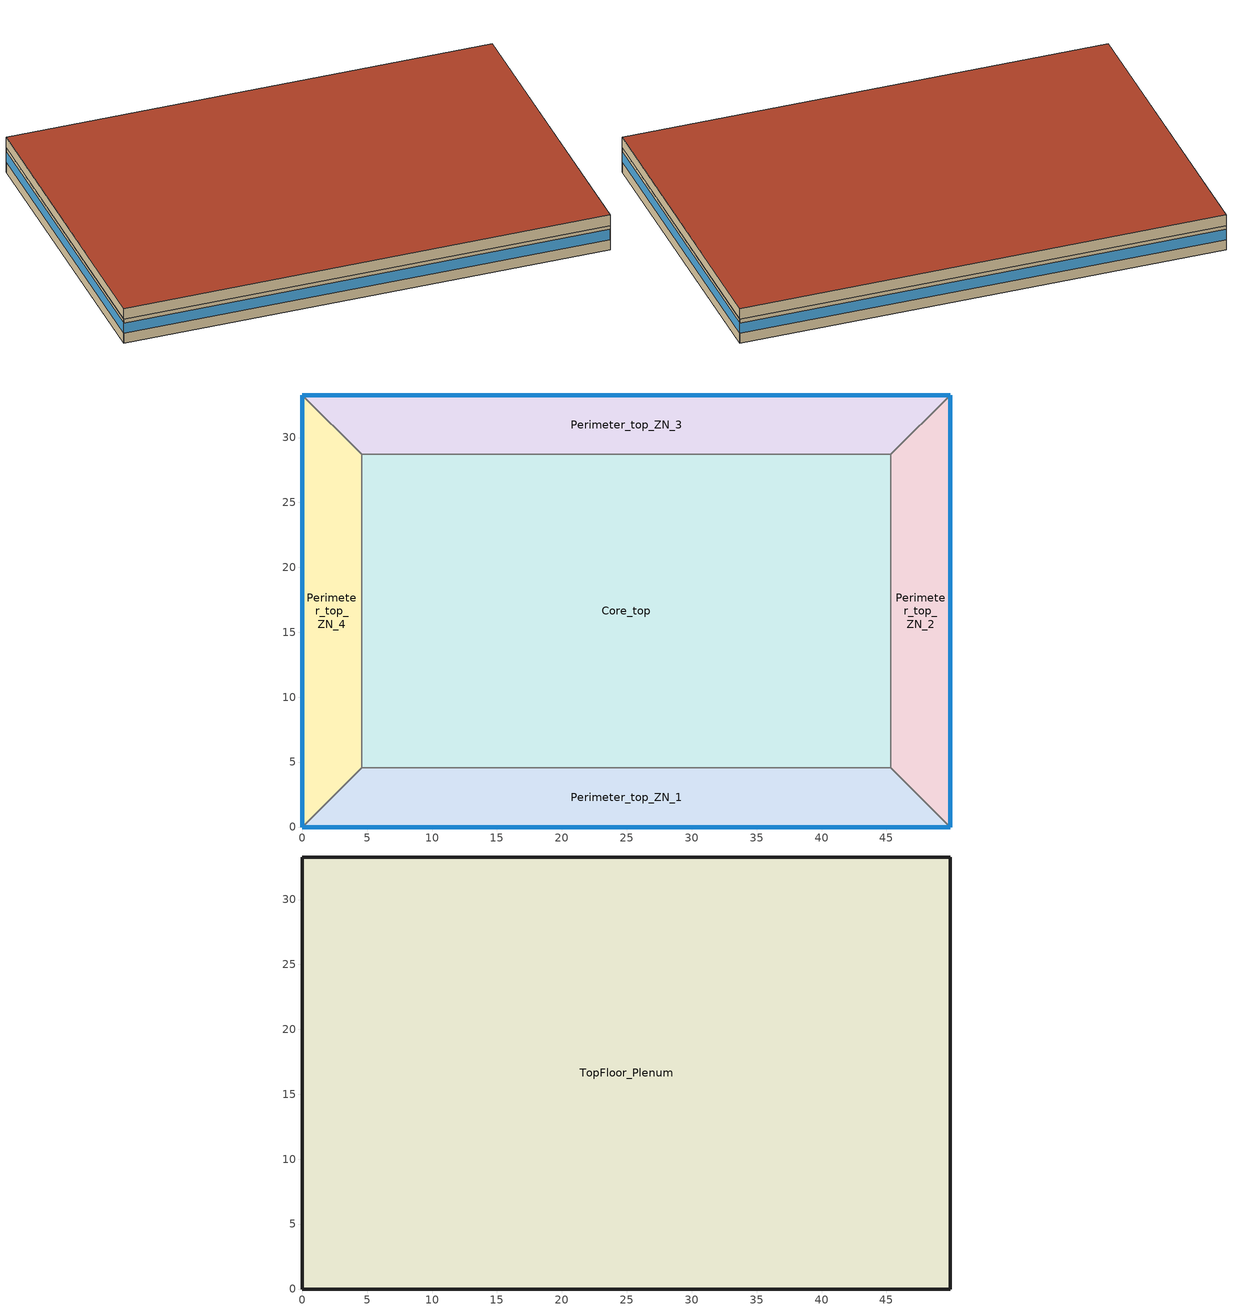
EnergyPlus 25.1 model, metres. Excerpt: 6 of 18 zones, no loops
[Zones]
Perimeter_top_ZN_1
 floor to MidFloor_Plenum (int_slab_floor): 0,0 4.57,4.57 45.34,4.57 49.91,0 z7.92
 wall outside (nonres_ext_wall_top): 0,0 49.91,0 z7.92:10.67
 wall to Perimeter_top_ZN_2 (int_wall): 49.91,0 45.34,4.57 z7.92:10.67
 window (Window_U_0.3628_SHGC_South_0.38): 0,0 49.91,0 z9.07:10.25
 ceiling to TopFloor_Plenum (DropCeiling): 0,0 49.91,0 45.34,4.57 4.57,4.57 z10.67
Perimeter_top_ZN_2
 floor to MidFloor_Plenum (int_slab_floor): 49.91,0 45.34,4.57 45.34,28.7 49.91,33.27 z7.92
 wall outside (nonres_ext_wall_top): 49.91,0 49.91,33.27 z7.92:10.67
 wall to Perimeter_top_ZN_3 (int_wall): 49.91,33.27 45.34,28.7 z7.92:10.67
 window (Window_U_0.3628_SHGC_East_0.38): 49.91,0 49.91,33.27 z9.07:10.25
 ceiling to TopFloor_Plenum (DropCeiling): 49.91,0 49.91,33.27 45.34,28.7 45.34,4.57 z10.67
Perimeter_top_ZN_3
 floor to MidFloor_Plenum (int_slab_floor): 49.91,33.27 45.34,28.7 4.57,28.7 0,33.27 z7.92
 wall outside (nonres_ext_wall_top): 49.91,33.27 0,33.27 z7.92:10.67
 wall to Perimeter_top_ZN_4 (int_wall): 0,33.27 4.57,28.7 z7.92:10.67
 window (Window_U_0.3628_SHGC_North_0.38): 49.91,33.27 0,33.27 z9.07:10.25
 ceiling to TopFloor_Plenum (DropCeiling): 49.91,33.27 0,33.27 4.57,28.7 45.34,28.7 z10.67
Perimeter_top_ZN_4
 floor to MidFloor_Plenum (int_slab_floor): 0,33.27 4.57,28.7 4.57,4.57 0,0 z7.92
 wall outside (nonres_ext_wall_top): 0,33.27 0,0 z7.92:10.67
 wall to Perimeter_top_ZN_1 (int_wall): 0,0 4.57,4.57 z7.92:10.67
 window (Window_U_0.3628_SHGC_West_0.38): 0,33.27 0,0 z9.07:10.25
 ceiling to TopFloor_Plenum (DropCeiling): 0,33.27 0,0 4.57,4.57 4.57,28.7 z10.67
Core_top
 floor to MidFloor_Plenum (int_slab_floor): 45.34,28.7 45.34,4.57 4.57,4.57 4.57,28.7 z7.92
 wall to Perimeter_top_ZN_3 (int_wall): 45.34,28.7 4.57,28.7 z7.92:10.67
 wall to Perimeter_top_ZN_2 (int_wall): 45.34,4.57 45.34,28.7 z7.92:10.67
 wall to Perimeter_top_ZN_1 (int_wall): 4.57,4.57 45.34,4.57 z7.92:10.67
 wall to Perimeter_top_ZN_4 (int_wall): 4.57,28.7 4.57,4.57 z7.92:10.67
 ceiling to TopFloor_Plenum (DropCeiling): 45.34,4.57 45.34,28.7 4.57,28.7 4.57,4.57 z10.67
TopFloor_Plenum
 wall outside (nonres_ext_wall_top): 49.91,33.27 0,33.27 0,0 49.91,0 49.91,33.27 z10.67:11.89
 roof outside (nonres_roof): 49.91,0 49.91,33.27 0,33.27 0,0 z11.89
[Building]
OfficeMedium: North Axis {deg}=0; Terrain=City; Loads Convergence Tolerance Value {W}=0.04; Temperature Convergence Tolerance Value {deltaC}=0.2; Solar Distribution=FullInteriorAndExterior; Maximum Number of Warmup Days=25; Minimum Number of Warmup Days=6
[Site:Location]
Denver-Aurora-Buckley.AFB_CO_USA WMO=724695: Latitude {deg}=39.72; Longitude {deg}=-104.75; Time Zone {hr}=-7; Elevation {m}=1726
[SizingPeriod:DesignDay] Day of Month=21; Dry-Bulb Temperature Range Modifier Type=DefaultMultipliers; Humidity Condition Type=Wetbulb; Barometric Pressure {Pa}=82237; Rain Indicator=No; Snow Indicator=No; Daylight Saving Time Indicator=No
Name | Month | Day Type | Maximum Dry-Bulb Temperature {C} | Daily Dry-Bulb Temperature Range {deltaC} | Wetbulb or DewPoint at Maximum Dry-Bulb {C} | Wind Speed {m/s} | Wind Direction {deg} | Solar Model Indicator | Sky Clearness | ASHRAE Clear Sky Optical Depth for Beam Irradiance (taub) | ASHRAE Clear Sky Optical Depth for Diffuse Irradiance (taud)
Denver-Aurora-Buckley.AFB_CO_USA Ann Htg 99.6% Condns DB | 12 | WinterDesignDay | -17.9 | 0 | -17.9 | 2.5 | 180 | ASHRAEClearSky | 0
Denver-Aurora-Buckley.AFB_CO_USA Ann Clg .4% Condns DB=>MWB | 7 | SummerDesignDay | 33.9 | 14.8 | 15 | 3.6 | 30 | ASHRAETau |  | 0.423 | 2.02
[Site:WaterMainsTemperature]
Calculation Method=Correlation; Annual Average Outdoor Air Temperature {C}=9.95; Maximum Difference In Monthly Average Outdoor Air Temperatures {deltaC}=23.7
[Site:GroundTemperature:FCfactorMethod]
7.1, 3, -1, 0.8, -0.2, 4.8, 6.1, 13.7, 22.2, 22.7, 21.7, 18.5
[Material:NoMass] Thermal Absorptance=0.9; Solar Absorptance=0.7
Name | Roughness | Thermal Resistance {m2-K/W} | Visible Absorptance
CP02 CARPET PAD | VeryRough | 0.21648 | 0.8
Nonres_Roof_Insulation | MediumSmooth | 5.30668 | 0.7
Nonres_Exterior_Wall_Insulation_top | MediumSmooth | 0.600988 | 0.7
[Construction]
InteriorFurnishings: Std Wood 6inch
DropCeiling: AC02 Acoustic Ceiling
int_wall: G01 13mm gypsum board, G01 13mm gypsum board
int_slab_floor: 100mm Normalweight concrete floor, CP02 CARPET PAD
nonres_roof: F13 Built-up roofing, Nonres_Roof_Insulation, F08 Metal surface
nonres_ext_wall_top: F07 25mm stucco, G01 16mm gypsum board, Nonres_Exterior_Wall_Insulation_top, G01 16mm gypsum board
Window_U_0.3628_SHGC_East_0.38: Glazing Layer East
Window_U_0.3628_SHGC_South_0.38: Glazing Layer South
Window_U_0.3628_SHGC_West_0.38: Glazing Layer West
Window_U_0.3628_SHGC_North_0.38: Glazing Layer North
[Material]
Name | Roughness | Thickness {m} | Conductivity {W/m-K} | Density {kg/m3} | Specific Heat {J/kg-K} | Thermal Absorptance | Solar Absorptance | Visible Absorptance
Std Wood 6inch | MediumSmooth | 0.15 | 0.12 | 540 | 1210 | 0.9 | 0.7 | 0.7
AC02 Acoustic Ceiling | MediumSmooth | 0.0127 | 0.057 | 288 | 1339 | 0.9 | 0.7 | 0.2
F07 25mm stucco | Smooth | 0.0254 | 0.72 | 1856 | 840 | 0.9 | 0.7 | 0.7
F08 Metal surface | Smooth | 0.0008 | 45.28 | 7824 | 500
F13 Built-up roofing | Rough | 0.0095 | 0.16 | 1120 | 1460 | 0.9 | 0.7
G01 13mm gypsum board | Smooth | 0.0127 | 0.16 | 800 | 1090 | 0.9 | 0.7 | 0.5
G01 16mm gypsum board | MediumSmooth | 0.0159 | 0.16 | 800 | 1090
100mm Normalweight concrete floor | MediumRough | 0.1016 | 2.31 | 2322 | 832
[WindowMaterial:SimpleGlazingSystem] U-Factor {W/m2-K}=2.06007; Solar Heat Gain Coefficient=0.38; Visible Transmittance=0.38
Glazing Layer East; Glazing Layer South; Glazing Layer West; Glazing Layer North
[Zone] Type=1; Multiplier=1; Volume {m3}=autocalculate; Floor Area {m2}=autocalculate
Name | Ceiling Height {m} | Part of Total Floor Area
TopFloor_Plenum | 1.2192 | No
Core_top; Perimeter_top_ZN_3; Perimeter_top_ZN_2; Perimeter_top_ZN_1; Perimeter_top_ZN_4 | 2.7432 | YES
[InternalMass] Construction=InteriorFurnishings
Name | Zone or ZoneList | Surface Area {m2}
Core_top_InternalMass_1 | Core_top | 1967.08
Perimeter_top_ZN_3_InternalMass_1 | Perimeter_top_ZN_3 | 414.675
Perimeter_top_ZN_2_InternalMass_1 | Perimeter_top_ZN_2 | 262.5073
Perimeter_top_ZN_1_InternalMass_1 | Perimeter_top_ZN_1 | 414.6723
Perimeter_top_ZN_4_InternalMass_1 | Perimeter_top_ZN_4 | 262.5056
[People] Number of People Schedule=BLDG_OCC_SCH_wo_SB; Number of People Calculation Method=Area/Person; Floor Area per Person {m2/person}=18.5788; Fraction Radiant=0.3; Sensible Heat Fraction=AUTOCALCULATE; Activity Level Schedule=ACTIVITY_SCH; Enable ASHRAE 55 Comfort Warnings=No; Mean Radiant Temperature Calculation Type=EnclosureAveraged; Work Efficiency Schedule=WORK_EFF_SCH; Clothing Insulation Calculation Method=ClothingInsulationSchedule; Clothing Insulation Schedule=CLOTHING_SCH; Air Velocity Schedule=AIR_VELO_SCH; Thermal Comfort Model 1 Type=FANGER
Name | Zone or ZoneList or Space or SpaceList
Core_top | Core_top
Perimeter_top_ZN_3 | Perimeter_top_ZN_3
Perimeter_top_ZN_2 | Perimeter_top_ZN_2
Perimeter_top_ZN_1 | Perimeter_top_ZN_1
Perimeter_top_ZN_4 | Perimeter_top_ZN_4
[Lights] Schedule=ltg_sch_office; Design Level Calculation Method=Watts/Area; Watts per Floor Area {W/m2}=5.932152; Return Air Fraction=0; Fraction Radiant=0.7; Fraction Visible=0.2; Fraction Replaceable=1; Return Air Fraction Calculated from Plenum Temperature=No
Name | Zone or ZoneList or Space or SpaceList
Core_top_Lights | Core_top
Perimeter_top_ZN_3_Lights | Perimeter_top_ZN_3
Perimeter_top_ZN_2_Lights | Perimeter_top_ZN_2
Perimeter_top_ZN_1_Lights | Perimeter_top_ZN_1
Perimeter_top_ZN_4_Lights | Perimeter_top_ZN_4
[ElectricEquipment] Schedule=BLDG_EQUIP_SCH; Design Level Calculation Method=EquipmentLevel; Fraction Latent=0; Fraction Radiant=0.5; Fraction Lost=0
Name | Zone or ZoneList or Space or SpaceList | Design Level {W}
Core_top_MiscPlug_Equip | Core_top | 7937.16
Perimeter_top_ZN_3_MiscPlug_Equip | Perimeter_top_ZN_3 | 1673.21
Perimeter_top_ZN_2_MiscPlug_Equip | Perimeter_top_ZN_2 | 1059.22
Perimeter_top_ZN_1_MiscPlug_Equip | Perimeter_top_ZN_1 | 1673.2
Perimeter_top_ZN_4_MiscPlug_Equip | Perimeter_top_ZN_4 | 1059.21
[Exterior:Lights] Control Option=AstronomicalClock
Name | Schedule | Design Level {W}
Exterior_Lights_a | Exterior_lighting_schedule_a | 424.83
Exterior_Lights_b | Exterior_lighting_schedule_b_2016 | 408.47
Exterior_Lights_c | Exterior_lighting_schedule_c_2016 | 4724.13
[Daylighting:Controls] Daylighting Method=SplitFlux; Availability Schedule=DaylightAvailSch; Lighting Control Type=Continuousoff; Minimum Input Power Fraction for Continuous or ContinuousOff Dimming Control=0.15; Minimum Light Output Fraction for Continuous or ContinuousOff Dimming Control=0.15; Number of Stepped Control Steps=3; Probability Lighting will be Reset When Needed in Manual Stepped Control=1; Maximum Allowable Discomfort Glare Index=22; Fraction of Lights Controlled by Reference Point 1=0.3835; Illuminance Setpoint at Reference Point 1 {lux}=377; Fraction of Lights Controlled by Reference Point 2=0.1395; Illuminance Setpoint at Reference Point 2 {lux}=377
Name | Zone or Space | Glare Calculation Daylighting Reference Point | Glare Calculation Azimuth Angle of View Direction Clockwise from Zone y-Axis {deg} | Daylighting Reference Point 1 | Daylighting Reference Point 2
Perimeter_top_ZN_1_DaylCtrl | Perimeter_top_ZN_1 | Perimeter_top_ZN_1_DaylRefPt1 | 180 | Perimeter_top_ZN_1_DaylRefPt1 | Perimeter_top_ZN_1_DaylRefPt2
Perimeter_top_ZN_2_DaylCtrl | Perimeter_top_ZN_2 | Perimeter_top_ZN_2_DaylRefPt1 | 90 | Perimeter_top_ZN_2_DaylRefPt1 | Perimeter_top_ZN_2_DaylRefPt2
Perimeter_top_ZN_3_DaylCtrl | Perimeter_top_ZN_3 | Perimeter_top_ZN_3_DaylRefPt1 | 0 | Perimeter_top_ZN_3_DaylRefPt1 | Perimeter_top_ZN_3_DaylRefPt2
Perimeter_top_ZN_4_DaylCtrl | Perimeter_top_ZN_4 | Perimeter_top_ZN_4_DaylRefPt1 | 270 | Perimeter_top_ZN_4_DaylRefPt1 | Perimeter_top_ZN_4_DaylRefPt2
[ZoneInfiltration:DesignFlowRate] Schedule=INFIL_SCH_PNNL; Design Flow Rate Calculation Method=Flow/ExteriorWallArea; Design Flow Rate {m3/s}=0; Flow Rate per Exterior Surface Area {m3/s-m2}=0.000227829; Constant Term Coefficient=0; Temperature Term Coefficient=0; Velocity Term Coefficient=0.224; Velocity Squared Term Coefficient=0
Name | Zone or ZoneList or Space or SpaceList
Perimeter_top_ZN_3_Infiltration | Perimeter_top_ZN_3
Perimeter_top_ZN_2_Infiltration | Perimeter_top_ZN_2
Perimeter_top_ZN_1_Infiltration | Perimeter_top_ZN_1
Perimeter_top_ZN_4_Infiltration | Perimeter_top_ZN_4
TopFloor_Plenum_Infiltration | TopFloor_Plenum
[AirLoopHVAC:ReturnPlenum]
TopFloor_Plenum_Return: Zone=TopFloor_Plenum
[Schedule:Compact]
Exterior_lighting_schedule_a: Through:12/31, For:AllDays, Until: 06:00, 0, Until: 24:00, 1
Exterior_lighting_schedule_b_2016: Through:12/31, For:AllDays, Until: 06:00, 0.5, Until: 24:00, 1
Exterior_lighting_schedule_c_2016: Through:12/31, For:AllDays, Until: 06:00, 0.5, Until: 19:00, 1, Until: 24:00, 0.5
BLDG_EQUIP_SCH: Through: 12/31, For: Weekdays, Until: 06:00, 0.307674, Until: 08:00, 0.381235, Until: 12:00, 0.857778, Until: 13:00, 0.76247, Until: 17:00, 0.857778, Until: 18:00, 0.476543, Until: 24:00, 0.381235, For: SummerDesignDay, Until: 24:00, 1, For: Saturday, Until: 06:00, 0.230755, Until: 08:00, 0.381235, Until: 12:00, 0.476543, Until: 17:00, 0.33358, Until: 19:00, 0.285926, Until: 24:00, 0.230755, For: WinterDesignDay, Until: 24:00, 0, For: Sunday Holidays AllOtherDays, Until: 06:00, 0.230755, Until: 18:00, 0.285926, Until: 24:00, 0.230755
BLDG_OCC_SCH_wo_SB: Through: 12/31, For: Weekdays, Until: 01:00, 0, Until: 02:00, 0, Until: 03:00, 0, Until: 04:00, 0, Until: 05:00, 0, Until: 06:00, 0, Until: 07:00, 0.1, Until: 08:00, 0.2, Until: 09:00, 0.95, Until: 10:00, 0.95, Until: 11:00, 0.975703, Until: 12:00, 0.95, Until: 13:00, 0.513528, Until: 14:00, 0.95, Until: 15:00, 0.975703, Until: 16:00, 0.95, Until: 17:00, 0.95, Until: 18:00, 0.3, Until: 19:00, 0.1, Until: 20:00, 0.1, Until: 21:00, 0.1, Until: 22:00, 0.1, Until: 23:00, 0.05, Until: 24:00, 0.05, For: Saturday, Until: 01:00, 0, Until: 02:00, 0, Until: 03:00, 0, Until: 04:00, 0, Until: 05:00, 0, Until: 06:00, 0, Until: 07:00, 0.1, Until: 08:00, 0.1, Until: 09:00, 0.3, Until: 10:00, 0.3, Until: 11:00, 0.308117, Until: 12:00, 0.3, Until: 13:00, 0.102706, Until: 14:00, 0.1, Until: 15:00, 0.102706, Until: 16:00, 0.1, Until: 17:00, 0.1, Until: 18:00, 0.05, Until: 19:00, 0.05, Until: 20:00, 0, Until: 21:00, 0, Until: 22:00, 0, Until: 23:00, 0, Until: 24:00, 0, For: SummerDesignDay, Until: 06:00, 1e-09, Until: 22:00, 1, Until: 24:00, 0.05, For: WinterDesignDay, Until: 24:00, 0, For:Sunday Holidays AllOtherDays, Until: 06:00, 0, Until: 18:00, 0.05, Until: 24:00, 0
ACTIVITY_SCH: Through: 12/31, For: AllDays, Until: 24:00, 120
WORK_EFF_SCH: Through: 12/31, For: AllDays, Until: 24:00, 0
AIR_VELO_SCH: Through: 12/31, For: AllDays, Until: 24:00, 0.2
CLOTHING_SCH: Through: 04/30, For: AllDays, Until: 24:00, 1, Through: 09/30, For: AllDays, Until: 24:00, 0.5, Through: 12/31, For: AllDays, Until: 24:00, 1
DaylightAvailSch: Through: 12/31, For: SummerDesignDay WinterDesignDay, Until: 24:00, 0, For: AllOtherDays, Until: 24:00, 1
INFIL_SCH_PNNL: Through: 12/31, For: Weekdays, Until: 06:00, 1, Until: 22:00, 0.25, Until: 24:00, 1, For: Saturday, Until: 06:00, 1, Until: 18:00, 0.25, Until: 24:00, 1, For: Sunday Holidays AllOtherDays, Until: 24:00, 1
[SCHEDULE:COMPACT]
ltg_sch_office: Through: 12/31, For: SummerDesignDay, Until: 24:00, 1, For: WinterDesignDay, Until: 24:00, 0, For: Weekdays, Until: 5:00, 0.04018, Until: 7:00, 0.08037, Until: 8:00, 0.24111, Until: 17:00, 0.72332, Until: 18:00, 0.40184, Until: 20:00, 0.24111, Until: 22:00, 0.16074, Until: 23:00, 0.08037, Until: 24:00, 0.04018, For: Saturday, Until: 6:00, 0.04018, Until: 8:00, 0.08037, Until: 12:00, 0.24111, Until: 17:00, 0.12055, Until: 24:00, 0.04018, For: AllOtherDays, Until: 24:00, 0.04018
